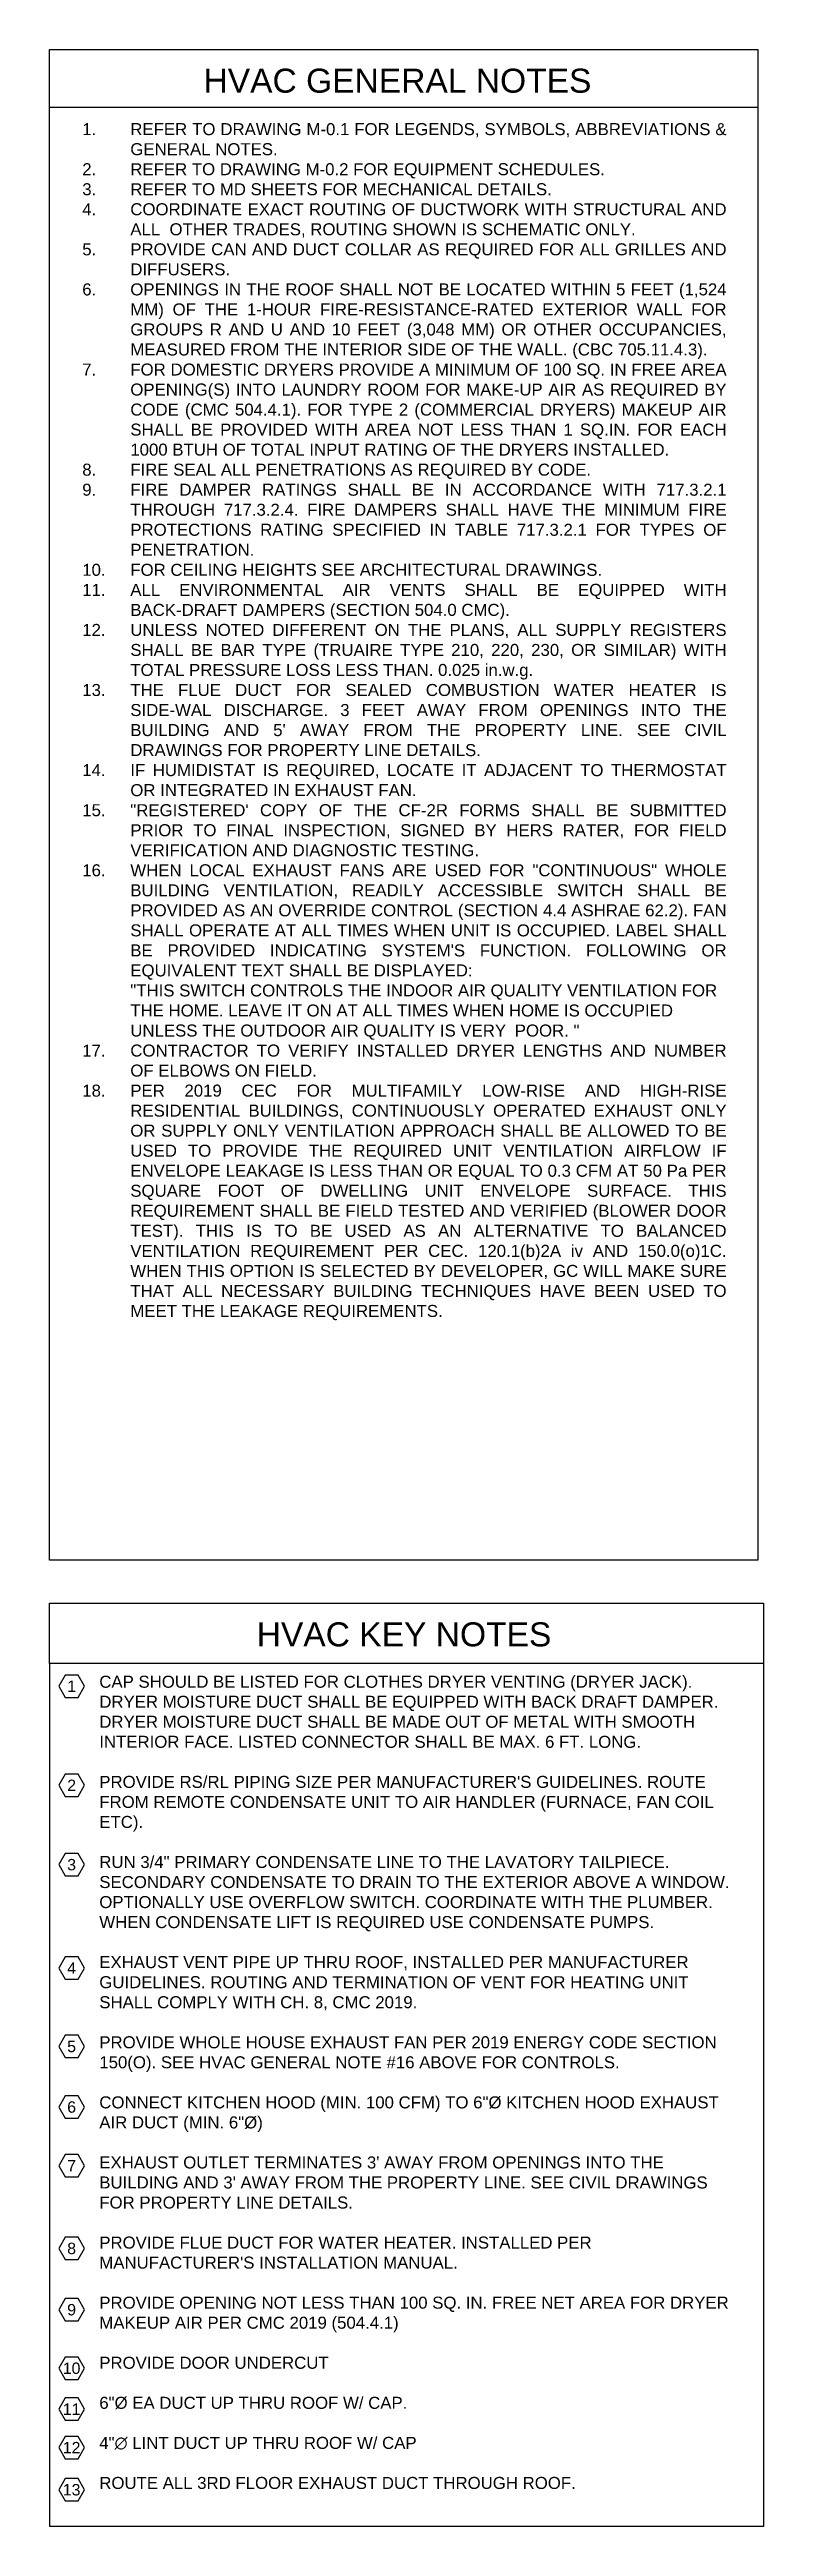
# Model space of a CAD drawing. Header units: inches. Extents: x -1296 to 0, y -618 to 309.
# Drawn here: x -1296 to -1028, y -618 to 309 of the extents above.
import ezdxf
from ezdxf.enums import TextEntityAlignment as Align

# ---------------------------------------------------------------- set-up
doc = ezdxf.new("R2010")
doc.units = ezdxf.units.IN
doc.header["$MEASUREMENT"] = 0
for name, color, linetype in [('GEC_LEGEND', 2, 'Continuous'), ('M-ANNO-KEYNOTE', 50, 'Continuous'), ('M-TEXT', 2, 'Continuous')]:
    doc.layers.add(name, color=color, linetype=linetype)
doc.styles.add('Arial', font='arial.ttf')
doc.styles.add('TITLE1', font='arial.ttf')

# ---------------------------------------------------------------- blocks, each defined once
blk = doc.blocks.new('GE_MKN')
blk.add_lwpolyline([(-2.42, -4.19), (2.42, -4.19), (4.84, 0), (2.42, 4.19), (-2.42, 4.19), (-4.84, 0), (-2.42, -4.19)])
at = {"style": 'Arial'}
blk.add_attdef('NOTE', text='', height=4.27, dxfattribs=at).set_placement((0, 0), align=Align.MIDDLE_CENTER)

msp = doc.modelspace()

# ---------------------------------------------------------------- linework, layer by layer
at = {"layer": 'GEC_LEGEND'}
for p, q in [((-1295.54, -256.25), (-1295.54, 287.71)), ((-1030.26, 287.71), (-1030.26, -256.25)), ((-1030.26, -256.25), (-1295.54, -256.25)), ((-1028.13, -295.01), (-1028.13, -618.15)), ((-1028.13, -618.15), (-1295.54, -618.15))]:
    msp.add_line(p, q, dxfattribs=at)
for points in [[(-1295.54, 309.47), (-1030.26, 309.47), (-1030.26, 287.71), (-1295.54, 287.71)], [(-1295.54, -272.38), (-1028.13, -272.38), (-1028.13, -295.01), (-1295.54, -295.01)]]:
    msp.add_lwpolyline(points, close=True, dxfattribs=at)
at = {"layer": 'M-ANNO-KEYNOTE'}
msp.add_line((-1295.54, -295.01), (-1295.54, -618.15), dxfattribs=at)

# ---------------------------------------------------------------- block references
for p, values in [((-1287.27, -303.47), {'NOTE': '1'}), ((-1287.27, -340.58), {'NOTE': '2'}), ((-1287.27, -370.3), {'NOTE': '3'}), ((-1287.27, -409.04), {'NOTE': '4'}), ((-1287.27, -438.38), {'NOTE': '5'}), ((-1287.27, -461.06), {'NOTE': '6'}), ((-1287.27, -483.06), {'NOTE': '7'}), ((-1287.27, -514.03), {'NOTE': '8'}), ((-1287.27, -536.97), {'NOTE': '9'}), ((-1287.27, -558.9), {'NOTE': '10'}), ((-1287.27, -574.21), {'NOTE': '11'}), ((-1287.27, -588.63), {'NOTE': '12'}), ((-1287.27, -604.4), {'NOTE': '13'})]:
    msp.add_blockref('GE_MKN', p, dxfattribs=at).add_auto_attribs(values)

# ---------------------------------------------------------------- texts
at = {"layer": 'GEC_LEGEND', "style": 'TITLE1'}
for s, p in [('HVAC GENERAL NOTES', (-1237.87, 293.31)), ('HVAC KEY NOTES', (-1217.95, -288.55))]:
    msp.add_text(s, height=9, dxfattribs=at).set_placement(p)
at = {"layer": 'GEC_LEGEND', "insert": (-1283.28, 281.91), "char_height": 4.5, "width": 240.6107, "attachment_point": 1, "style": 'Arial'}
msp.add_mtext('\\pxi-4,l4,b0.44444,a0.44444,sm1,qj;1.^IREFER TO DRAWING M-0.1 FOR LEGENDS, SYMBOLS, ABBREVIATIONS & GENERAL NOTES.\\P2.^IREFER TO DRAWING M-0.2 FOR EQUIPMENT SCHEDULES.\\P3.^IREFER TO MD SHEETS FOR MECHANICAL DETAILS.\\P4.^ICOORDINATE EXACT ROUTING OF DUCTWORK WITH STRUCTURAL AND ALL  OTHER TRADES, ROUTING SHOWN IS SCHEMATIC ONLY.\\P5.^IPROVIDE CAN AND DUCT COLLAR AS REQUIRED FOR ALL GRILLES AND  DIFFUSERS.\\P6.^IOPENINGS IN THE ROOF SHALL NOT BE LOCATED WITHIN 5 FEET (1,524 MM) OF THE 1-HOUR FIRE-RESISTANCE-RATED EXTERIOR WALL FOR GROUPS R AND U AND 10 FEET (3,048 MM) OR OTHER OCCUPANCIES, MEASURED FROM THE INTERIOR SIDE OF THE WALL. (CBC 705.11.4.3).\\P7.^IFOR DOMESTIC DRYERS PROVIDE A MINIMUM OF 100 SQ. IN FREE AREA OPENING(S) INTO LAUNDRY ROOM FOR MAKE-UP AIR AS REQUIRED BY CODE (CMC 504.4.1). FOR TYPE 2 (COMMERCIAL DRYERS) MAKEUP AIR SHALL BE PROVIDED WITH AREA NOT LESS THAN 1 SQ.IN. FOR EACH 1000 BTUH OF TOTAL INPUT RATING OF THE DRYERS INSTALLED.\\P8.^IFIRE SEAL ALL PENETRATIONS AS REQUIRED BY CODE.\\P9.^IFIRE DAMPER RATINGS SHALL BE IN ACCORDANCE WITH 717.3.2.1 THROUGH 717.3.2.4. FIRE DAMPERS SHALL HAVE THE MINIMUM FIRE PROTECTIONS RATING SPECIFIED IN TABLE 717.3.2.1 FOR TYPES OF PENETRATION.\\P10.^IFOR CEILING HEIGHTS SEE ARCHITECTURAL DRAWINGS.\\P11.^IALL ENVIRONMENTAL AIR VENTS SHALL BE EQUIPPED WITH BACK-DRAFT DAMPERS (SECTION 504.0 CMC).\\P12.^IUNLESS NOTED DIFFERENT ON THE PLANS, ALL SUPPLY REGISTERS SHALL BE BAR TYPE (TRUAIRE TYPE 210, 220, 230, OR SIMILAR) WITH TOTAL PRESSURE LOSS LESS THAN. 0.025 in.w.g.\\P13.^ITHE FLUE DUCT FOR SEALED COMBUSTION WATER HEATER IS SIDE-WAL DISCHARGE. 3 FEET AWAY FROM OPENINGS INTO THE BUILDING AND 5\' AWAY FROM THE PROPERTY LINE. SEE CIVIL DRAWINGS FOR PROPERTY LINE DETAILS.\\P14.^IIF HUMIDISTAT IS REQUIRED, LOCATE IT ADJACENT TO THERMOSTAT OR INTEGRATED IN EXHAUST FAN.\\P15.^I"REGISTERED\' COPY OF THE CF-2R FORMS SHALL BE SUBMITTED PRIOR TO FINAL INSPECTION, SIGNED BY HERS RATER, FOR FIELD VERIFICATION AND DIAGNOSTIC TESTING.\\P16.^IWHEN LOCAL EXHAUST FANS ARE USED FOR "CONTINUOUS" WHOLE BUILDING VENTILATION, READILY ACCESSIBLE SWITCH SHALL BE PROVIDED AS AN OVERRIDE CONTROL (SECTION 4.4 ASHRAE 62.2). FAN SHALL OPERATE AT ALL TIMES WHEN UNIT IS OCCUPIED. LABEL SHALL BE PROVIDED INDICATING SYSTEM\'S FUNCTION. FOLLOWING OR EQUIVALENT TEXT SHALL BE DISPLAYED:\\P\\pi0,l0,b0.25,a0.25,s*,q*;^I"THIS SWITCH CONTROLS THE INDOOR AIR QUALITY VENTILATION FOR ^ITHE HOME. LEAVE IT ON AT ALL TIMES WHEN HOME IS OCCUPIED  ^I^IUNLESS THE OUTDOOR AIR QUALITY IS VERY ^IPOOR. "\\P\\pi-4,l4,b0.44444,a0.44444,sm1,qj;17.^ICONTRACTOR TO VERIFY INSTALLED DRYER LENGTHS AND NUMBER OF ELBOWS ON FIELD.\\P18.^IPER 2019 CEC FOR MULTIFAMILY LOW-RISE AND HIGH-RISE RESIDENTIAL BUILDINGS, CONTINUOUSLY OPERATED EXHAUST ONLY OR SUPPLY ONLY VENTILATION APPROACH SHALL BE ALLOWED TO BE USED TO PROVIDE THE REQUIRED UNIT VENTILATION AIRFLOW IF ENVELOPE LEAKAGE IS LESS THAN OR EQUAL TO 0.3 CFM AT 50 Pa PER SQUARE FOOT OF DWELLING UNIT ENVELOPE SURFACE. THIS REQUIREMENT SHALL BE FIELD TESTED AND VERIFIED (BLOWER DOOR TEST). THIS IS TO BE USED AS AN ALTERNATIVE TO BALANCED VENTILATION REQUIREMENT PER CEC. 120.1(b)2A iv AND 150.0(o)1C. WHEN THIS OPTION IS SELECTED BY DEVELOPER, GC WILL MAKE SURE THAT ALL NECESSARY BUILDING TECHNIQUES HAVE BEEN USED TO MEET THE LEAKAGE REQUIREMENTS.', dxfattribs=at)
at = {"layer": 'M-TEXT', "insert": (-1276.9, -299.54), "char_height": 4.5, "width": 240.6107, "attachment_point": 1, "style": 'Arial'}
msp.add_mtext('CAP SHOULD BE LISTED FOR CLOTHES DRYER VENTING (DRYER JACK).\\PDRYER MOISTURE DUCT SHALL BE EQUIPPED WITH BACK DRAFT DAMPER.\\PDRYER MOISTURE DUCT SHALL BE MADE OUT OF METAL WITH SMOOTH INTERIOR FACE. LISTED CONNECTOR SHALL BE MAX. 6 FT. LONG.\\P\\PPROVIDE RS/RL PIPING SIZE PER MANUFACTURER\'S GUIDELINES. ROUTE FROM REMOTE CONDENSATE UNIT TO AIR HANDLER (FURNACE, FAN COIL ETC). \\P\\PRUN 3/4" PRIMARY CONDENSATE LINE TO THE LAVATORY TAILPIECE. SECONDARY CONDENSATE TO DRAIN TO THE EXTERIOR ABOVE A WINDOW. OPTIONALLY USE OVERFLOW SWITCH. COORDINATE WITH THE PLUMBER.\\PWHEN CONDENSATE LIFT IS REQUIRED USE CONDENSATE PUMPS.\\P\\PEXHAUST VENT PIPE UP THRU ROOF, INSTALLED PER MANUFACTURER GUIDELINES. ROUTING AND TERMINATION OF VENT FOR HEATING UNIT SHALL COMPLY WITH CH. 8, CMC 2019.\\P\\PPROVIDE WHOLE HOUSE EXHAUST FAN PER 2019 ENERGY CODE SECTION 150(O). SEE HVAC GENERAL NOTE #16 ABOVE FOR CONTROLS.\\P\\PCONNECT KITCHEN HOOD (MIN. 100 CFM) TO 6"%%C KITCHEN HOOD EXHAUST AIR DUCT (MIN. 6"%%C)\\P\\PEXHAUST OUTLET TERMINATES 3\' AWAY FROM OPENINGS INTO THE BUILDING AND 3\' AWAY FROM THE PROPERTY LINE. SEE CIVIL DRAWINGS FOR PROPERTY LINE DETAILS.\\P\\PPROVIDE FLUE DUCT FOR WATER HEATER. INSTALLED PER MANUFACTURER\'S INSTALLATION MANUAL.\\P\\PPROVIDE OPENING NOT LESS THAN 100 SQ. IN. FREE NET AREA FOR DRYER MAKEUP AIR PER CMC 2019 (504.4.1)\\P\\PPROVIDE DOOR UNDERCUT\\P\\P6"%%C EA DUCT UP THRU ROOF W/ CAP.\\P\\P4"∅ LINT DUCT UP THRU ROOF W/ CAP\\P\\PROUTE ALL 3RD FLOOR EXHAUST DUCT THROUGH ROOF.', dxfattribs=at)

doc.saveas('drawing.dxf')
